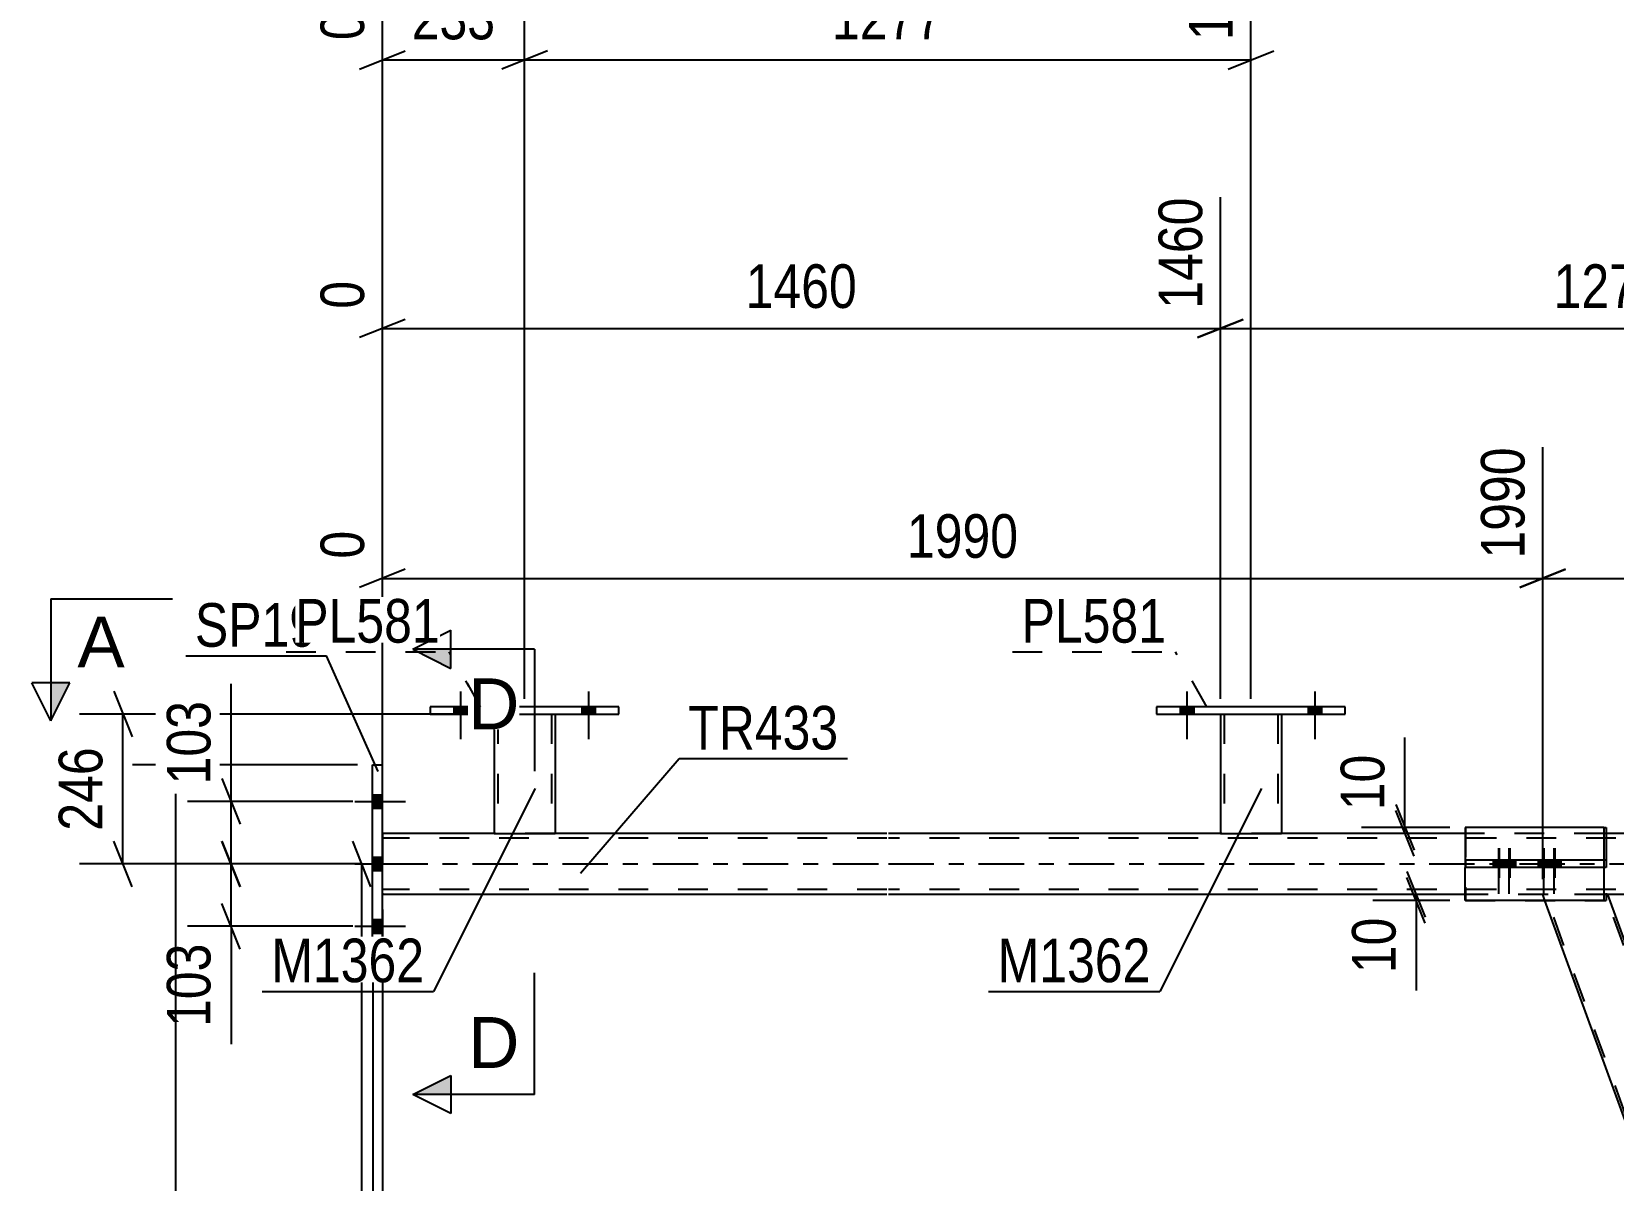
# Model space of a CAD drawing. Header units: millimetres. Extents: x 0 to 1779, y 0 to 560.
# Drawn here: x 1038.6 to 1142.5, y 406 to 481.5 of the extents above; entities that cross this region are included whole.
import ezdxf

# ---------------------------------------------------------------- set-up
doc = ezdxf.new("R2010")
doc.units = ezdxf.units.MM
doc.linetypes.add('DXK_LINE_DOT2', pattern=[3.9198, 1.9599, -1.9599])
doc.linetypes.add('DXK_LINE_DOT3', pattern=[5.9187, 2.979, -0.9799, 0.9799, -0.9799])
doc.styles.add('Arial', font='ARIAL.TTF', dxfattribs={"height": 0.2})
doc.styles.add('Arial Narrow', font='ARIALN.TTF', dxfattribs={"height": 0.2})

# ---------------------------------------------------------------- blocks, each defined once
blk = doc.blocks.new('Bolt-814185208-3591 - 3585')
at = {"linetype": 'Continuous'}
for points in [[(1114.07, 436.66), (1114.95, 436.66), (1114.95, 437.14), (1114.07, 437.14)], [(1122.47, 436.66), (1123.35, 436.66), (1123.35, 437.14), (1122.47, 437.14)]]:
    blk.add_hatch(color=1, dxfattribs=at).paths.add_polyline_path(points)
at = {"color": 1, "linetype": 'Continuous'}
for p, q in [((1114.51, 438.14), (1114.51, 435.02)), ((1122.91, 438.14), (1122.91, 435.02)), ((1114.07, 437.14), (1114.07, 436.66)), ((1114.95, 437.14), (1114.95, 436.66)), ((1122.47, 437.14), (1122.47, 436.66)), ((1123.35, 437.14), (1123.35, 436.66))]:
    blk.add_line(p, q, dxfattribs=at)
blk = doc.blocks.new('Bolt-814185208-3592 - 3585')
at = {"linetype": 'Continuous'}
for points in [[(1114.07, 436.66), (1114.95, 436.66), (1114.95, 437.14), (1114.07, 437.14)], [(1122.47, 436.66), (1123.35, 436.66), (1123.35, 437.14), (1122.47, 437.14)]]:
    blk.add_hatch(color=1, dxfattribs=at).paths.add_polyline_path(points)
at = {"color": 1, "linetype": 'Continuous'}
for p, q in [((1114.51, 438.14), (1114.51, 435.02)), ((1122.91, 438.14), (1122.91, 435.02)), ((1114.07, 437.14), (1114.07, 436.66)), ((1114.95, 437.14), (1114.95, 436.66)), ((1122.47, 437.14), (1122.47, 436.66)), ((1123.35, 437.14), (1123.35, 436.66))]:
    blk.add_line(p, q, dxfattribs=at)
blk = doc.blocks.new('Part-814185208-3645 - 3585')
at = {"color": 2, "linetype": 'Continuous'}
for p, q in [((1116.71, 436.66), (1116.71, 428.82)), ((1120.71, 436.66), (1120.71, 428.82)), ((1116.71, 428.82), (1120.71, 428.82))]:
    blk.add_line(p, q, dxfattribs=at)
at = {"color": 7, "linetype": 'DXK_LINE_DOT2'}
for p, q in [((1116.71, 436.66), (1120.71, 436.66)), ((1116.71, 436.66), (1116.71, 436.66)), ((1116.71, 436.66), (1116.71, 436.66)), ((1116.95, 436.66), (1116.95, 428.82)), ((1120.47, 436.66), (1120.47, 428.82)), ((1120.71, 436.66), (1120.71, 436.66)), ((1120.71, 436.66), (1120.71, 436.66)), ((1120.41, 428.82), (1120.45, 428.82)), ((1120.41, 428.82), (1120.45, 428.82)), ((1120.45, 428.82), (1120.47, 428.82)), ((1120.45, 428.82), (1120.47, 428.82))]:
    blk.add_line(p, q, dxfattribs=at)
blk = doc.blocks.new('Part-814185208-3650 - 3585')
at = {"color": 2, "linetype": 'Continuous'}
for p, q in [((1112.51, 437.14), (1112.51, 436.66)), ((1124.91, 437.14), (1112.51, 437.14)), ((1112.51, 436.66), (1124.91, 436.66)), ((1124.91, 436.66), (1124.91, 437.14))]:
    blk.add_line(p, q, dxfattribs=at)
blk = doc.blocks.new('Part-814185208-3881 - 3585')
at = {"color": 2, "linetype": 'Continuous'}
for p, q in [((1069.01, 428.82), (1061.67, 428.82)), ((1094.81, 428.82), (1073.01, 428.82)), ((1116.71, 428.82), (1094.91, 428.82)), ((1132.78, 428.82), (1120.71, 428.82)), ((1167.79, 428.82), (1141.89, 428.82)), ((1094.81, 424.82), (1061.67, 424.82)), ((1132.78, 424.82), (1094.91, 424.82)), ((1221.7, 424.82), (1142.14, 424.82))]:
    blk.add_line(p, q, dxfattribs=at)
at = {"color": 7, "linetype": 'DXK_LINE_DOT2'}
for p, q in [((1061.67, 428.82), (1061.67, 424.82)), ((1094.81, 428.5), (1061.67, 428.5)), ((1073.01, 428.82), (1069.01, 428.82)), ((1707.13, 428.5), (1094.91, 428.5)), ((1120.71, 428.82), (1116.71, 428.82)), ((1141.89, 428.82), (1132.78, 428.82)), ((1094.81, 425.14), (1061.67, 425.14)), ((1707.13, 425.14), (1094.91, 425.14)), ((1142.14, 424.82), (1132.78, 424.82))]:
    blk.add_line(p, q, dxfattribs=at)
at = {"color": 7, "linetype": 'DXK_LINE_DOT3'}
for p, q in [((1061.67, 426.82), (1094.81, 426.82)), ((1094.91, 426.82), (1707.13, 426.82))]:
    blk.add_line(p, q, dxfattribs=at)
blk = doc.blocks.new('Part-814185208-3887 - 3585')
at = {"color": 7, "linetype": 'DXK_LINE_DOT2'}
for p, q in [((1138.02, 424.42), (1137.88, 424.82)), ((1137.88, 424.82), (1137.9, 424.82)), ((1141.93, 424.82), (1137.88, 424.82)), ((1182.17, 303.6), (1138.05, 424.82)), ((1186.09, 303.6), (1141.97, 424.82)), ((1186.26, 303.6), (1185.01, 307.02)), ((1186.26, 303.6), (1182, 303.6))]:
    blk.add_line(p, q, dxfattribs=at)
at = {"color": 2, "linetype": 'Continuous'}
for p, q in [((1182, 303.6), (1138.02, 424.42)), ((1141.93, 424.82), (1141.89, 424.82)), ((1142.14, 424.82), (1141.93, 424.82)), ((1185.01, 307.02), (1142.14, 424.82))]:
    blk.add_line(p, q, dxfattribs=at)
blk = doc.blocks.new('Part-814185208-3992 - 3585')
at = {"color": 2, "linetype": 'Continuous'}
for p, q in [((1061.03, 420.32), (1061.03, 433.32)), ((1061.03, 433.32), (1061.67, 433.32)), ((1061.67, 420.32), (1061.67, 433.32)), ((1061.03, 420.32), (1061.67, 420.32))]:
    blk.add_line(p, q, dxfattribs=at)
blk = doc.blocks.new('Part-814185208-4000 - 3585')
at = {"color": 7, "linetype": 'DXK_LINE_DOT2'}
for p, q in [((1142.04, 427.06), (1132.8, 427.06)), ((1132.8, 427.06), (1132.8, 426.58)), ((1139.05, 427.06), (1139.05, 426.58)), ((1142.04, 427.06), (1142.04, 426.58)), ((1142.04, 426.58), (1132.8, 426.58))]:
    blk.add_line(p, q, dxfattribs=at)
blk = doc.blocks.new('Bolt-814185208-4002 - 3585')
at = {"linetype": 'Continuous'}
for points in [[(1135.33, 427.06), (1134.61, 427.06), (1134.61, 426.58), (1135.33, 426.58)], [(1136.01, 427.06), (1135.29, 427.06), (1135.29, 426.58), (1136.01, 426.58)], [(1138.29, 427.06), (1137.57, 427.06), (1137.57, 426.58), (1138.29, 426.58)], [(1138.97, 427.06), (1138.25, 427.06), (1138.25, 426.58), (1138.97, 426.58)]]:
    blk.add_hatch(color=1, dxfattribs=at).paths.add_polyline_path(points)
at = {"color": 1, "linetype": 'Continuous'}
for p, q in [((1134.61, 427.06), (1134.61, 426.58)), ((1134.97, 427.86), (1134.97, 424.86)), ((1135.29, 427.06), (1135.29, 426.58)), ((1135.33, 427.06), (1135.33, 426.58)), ((1135.65, 427.86), (1135.65, 424.86)), ((1136.01, 427.06), (1136.01, 426.58)), ((1137.57, 427.06), (1137.57, 426.58)), ((1137.93, 427.86), (1137.93, 424.86)), ((1138.25, 427.06), (1138.25, 426.58)), ((1138.29, 427.06), (1138.29, 426.58)), ((1138.61, 427.86), (1138.61, 424.86)), ((1138.97, 427.06), (1138.97, 426.58))]:
    blk.add_line(p, q, dxfattribs=at)
blk = doc.blocks.new('Part-814185208-4003 - 3585')
at = {"color": 2, "linetype": 'Continuous'}
for p, q in [((1141.89, 429.22), (1132.78, 429.22)), ((1132.78, 429.22), (1132.78, 427.06)), ((1141.89, 429.22), (1141.89, 424.42)), ((1132.78, 424.42), (1132.78, 426.58)), ((1141.89, 424.42), (1132.78, 424.42))]:
    blk.add_line(p, q, dxfattribs=at)
at = {"color": 7, "linetype": 'DXK_LINE_DOT2'}
blk.add_line((1132.78, 427.06), (1132.78, 426.58), dxfattribs=at)
blk = doc.blocks.new('Part-814185208-4004 - 3585')
at = {"color": 2, "linetype": 'Continuous'}
for p, q in [((1139.07, 427.06), (1132.78, 427.06)), ((1132.78, 427.06), (1132.78, 426.58)), ((1141.89, 427.06), (1139.07, 427.06)), ((1139.07, 427.06), (1139.07, 426.58)), ((1141.89, 427.06), (1141.89, 426.58)), ((1139.07, 426.58), (1132.78, 426.58)), ((1141.89, 426.58), (1139.07, 426.58))]:
    blk.add_line(p, q, dxfattribs=at)
blk = doc.blocks.new('Bolt-814185208-4006 - 3585')
at = {"color": 1, "linetype": 'DXK_LINE_DOT2'}
for p, q in [((1134.65, 427.06), (1134.65, 426.58)), ((1135.01, 427.86), (1135.01, 424.86)), ((1135.36, 427.06), (1135.36, 426.58)), ((1135.37, 427.06), (1135.37, 426.58)), ((1135.72, 427.86), (1135.72, 424.86)), ((1136.08, 427.06), (1136.08, 426.58)), ((1137.59, 427.06), (1137.59, 426.58)), ((1137.95, 427.86), (1137.95, 424.86)), ((1138.3, 427.06), (1138.3, 426.58)), ((1138.31, 427.06), (1138.31, 426.58)), ((1138.66, 427.86), (1138.66, 424.86)), ((1139.02, 427.06), (1139.02, 426.58))]:
    blk.add_line(p, q, dxfattribs=at)
blk = doc.blocks.new('Part-814185208-4007 - 3585')
at = {"color": 7, "linetype": 'DXK_LINE_DOT2'}
for p, q in [((1132.8, 429.22), (1132.8, 424.42)), ((1141.89, 429.22), (1132.8, 429.22)), ((1142.04, 428.82), (1142.04, 424.42)), ((1132.8, 424.42), (1142.04, 424.42))]:
    blk.add_line(p, q, dxfattribs=at)
at = {"color": 2, "linetype": 'Continuous'}
for p, q in [((1141.89, 429.22), (1142.04, 429.22)), ((1142.04, 429.22), (1142.04, 428.82))]:
    blk.add_line(p, q, dxfattribs=at)
blk = doc.blocks.new('Bolt-814185208-4031 - 3585')
at = {"linetype": 'Continuous'}
for points in [[(1061.67, 430.48), (1061.67, 431.36), (1061.03, 431.36), (1061.03, 430.48)], [(1061.67, 430.48), (1061.67, 431.36), (1061.03, 431.36), (1061.03, 430.48)], [(1061.67, 430.48), (1061.67, 431.36), (1061.03, 431.36), (1061.03, 430.48)], [(1061.67, 426.38), (1061.67, 427.26), (1061.03, 427.26), (1061.03, 426.38)], [(1061.67, 426.38), (1061.67, 427.26), (1061.03, 427.26), (1061.03, 426.38)], [(1061.67, 422.28), (1061.67, 423.16), (1061.03, 423.16), (1061.03, 422.28)], [(1061.67, 422.28), (1061.67, 423.16), (1061.03, 423.16), (1061.03, 422.28)], [(1061.67, 422.28), (1061.67, 423.16), (1061.03, 423.16), (1061.03, 422.28)]]:
    blk.add_hatch(color=1, dxfattribs=at).paths.add_polyline_path(points)
at = {"color": 1, "linetype": 'Continuous'}
for p, q in [((1061.03, 431.36), (1061.67, 431.36)), ((1061.03, 431.36), (1061.67, 431.36)), ((1061.03, 431.36), (1061.67, 431.36)), ((1059.87, 430.92), (1063.19, 430.92)), ((1059.87, 430.92), (1063.19, 430.92)), ((1059.87, 430.92), (1063.19, 430.92)), ((1061.03, 430.48), (1061.67, 430.48)), ((1061.03, 430.48), (1061.67, 430.48)), ((1061.03, 430.48), (1061.67, 430.48)), ((1061.03, 427.26), (1061.67, 427.26)), ((1061.03, 427.26), (1061.67, 427.26)), ((1059.87, 426.82), (1063.19, 426.82)), ((1059.87, 426.82), (1063.19, 426.82)), ((1061.03, 426.38), (1061.67, 426.38)), ((1061.03, 426.38), (1061.67, 426.38)), ((1061.03, 423.16), (1061.67, 423.16)), ((1061.03, 423.16), (1061.67, 423.16)), ((1061.03, 423.16), (1061.67, 423.16)), ((1059.87, 422.72), (1063.19, 422.72)), ((1059.87, 422.72), (1063.19, 422.72)), ((1059.87, 422.72), (1063.19, 422.72)), ((1061.03, 422.28), (1061.67, 422.28)), ((1061.03, 422.28), (1061.67, 422.28)), ((1061.03, 422.28), (1061.67, 422.28))]:
    blk.add_line(p, q, dxfattribs=at)
blk = doc.blocks.new('Part-814185208-4047 - 3585')
at = {"color": 2, "linetype": 'Continuous'}
for p, q in [((1069.01, 436.66), (1069.01, 428.82)), ((1073.01, 436.66), (1073.01, 428.82)), ((1069.01, 428.82), (1073.01, 428.82))]:
    blk.add_line(p, q, dxfattribs=at)
at = {"color": 7, "linetype": 'DXK_LINE_DOT2'}
for p, q in [((1069.01, 436.66), (1073.01, 436.66)), ((1069.01, 436.66), (1069.01, 436.66)), ((1069.01, 436.66), (1069.01, 436.66)), ((1069.25, 436.66), (1069.25, 428.82)), ((1072.77, 436.66), (1072.77, 428.82)), ((1073.01, 436.66), (1073.01, 436.66)), ((1073.01, 436.66), (1073.01, 436.66)), ((1072.71, 428.82), (1072.75, 428.82)), ((1072.71, 428.82), (1072.75, 428.82)), ((1072.75, 428.82), (1072.77, 428.82)), ((1072.75, 428.82), (1072.77, 428.82))]:
    blk.add_line(p, q, dxfattribs=at)
blk = doc.blocks.new('Part-814185208-4052 - 3585')
at = {"color": 2, "linetype": 'Continuous'}
for p, q in [((1064.81, 437.14), (1064.81, 436.66)), ((1077.21, 437.14), (1064.81, 437.14)), ((1064.81, 436.66), (1077.21, 436.66)), ((1077.21, 436.66), (1077.21, 437.14))]:
    blk.add_line(p, q, dxfattribs=at)
blk = doc.blocks.new('Bolt-814185208-4053 - 3585')
at = {"linetype": 'Continuous'}
for points in [[(1066.37, 436.66), (1067.25, 436.66), (1067.25, 437.14), (1066.37, 437.14)], [(1074.77, 436.66), (1075.65, 436.66), (1075.65, 437.14), (1074.77, 437.14)]]:
    blk.add_hatch(color=1, dxfattribs=at).paths.add_polyline_path(points)
at = {"color": 1, "linetype": 'Continuous'}
for p, q in [((1066.81, 438.14), (1066.81, 435.02)), ((1075.21, 438.14), (1075.21, 435.02)), ((1066.37, 437.14), (1066.37, 436.66)), ((1067.25, 437.14), (1067.25, 436.66)), ((1074.77, 437.14), (1074.77, 436.66)), ((1075.65, 437.14), (1075.65, 436.66))]:
    blk.add_line(p, q, dxfattribs=at)
blk = doc.blocks.new('Bolt-814185208-4054 - 3585')
at = {"linetype": 'Continuous'}
for points in [[(1066.37, 436.66), (1067.25, 436.66), (1067.25, 437.14), (1066.37, 437.14)], [(1074.77, 436.66), (1075.65, 436.66), (1075.65, 437.14), (1074.77, 437.14)]]:
    blk.add_hatch(color=1, dxfattribs=at).paths.add_polyline_path(points)
at = {"color": 1, "linetype": 'Continuous'}
for p, q in [((1066.81, 438.14), (1066.81, 435.02)), ((1075.21, 438.14), (1075.21, 435.02)), ((1066.37, 437.14), (1066.37, 436.66)), ((1067.25, 437.14), (1067.25, 436.66)), ((1074.77, 437.14), (1074.77, 436.66)), ((1075.65, 437.14), (1075.65, 436.66))]:
    blk.add_line(p, q, dxfattribs=at)
blk = doc.blocks.new('StraightDimension-814185208-11913 - 3585')
at = {"color": 7, "linetype": 'Continuous'}
for p, q in [((1044.03, 438.16), (1045.23, 435.16)), ((1068.01, 436.66), (1041.78, 436.66)), ((1044.63, 426.82), (1044.63, 436.66)), ((1045.23, 425.32), (1044.03, 428.32)), ((1058.63, 426.82), (1041.78, 426.82))]:
    blk.add_line(p, q, dxfattribs=at)
at = {"color": 0}
blk.add_wipeout([(1043.88, 435.08), (1039.68, 435.08), (1039.68, 428.4), (1043.88, 428.4)], dxfattribs=at)
at = {"color": 3, "style": 'Arial Narrow'}
blk.add_text('246', height=2.863, rotation=90.0002, dxfattribs=at).set_placement((1043.28, 429))
blk = doc.blocks.new('StraightDimension-814185208-4666 - 3585')
at = {"color": 7, "linetype": 'Continuous'}
blk.add_line((1061.04, 419.32), (1061.04, 259.05), dxfattribs=at)
blk = doc.blocks.new('StraightDimension-814185208-4115 - 3585')
at = {"color": 7, "linetype": 'Continuous'}
for p, q in [((1128.96, 426.32), (1130.16, 423.32)), ((1130.16, 422.92), (1128.96, 425.92)), ((1131.78, 424.82), (1126.71, 424.82)), ((1131.78, 424.42), (1126.71, 424.42)), ((1129.56, 424.42), (1129.56, 424.82)), ((1129.56, 424.42), (1129.56, 418.51)), ((1129.56, 424.42), (1129.56, 418.51))]:
    blk.add_line(p, q, dxfattribs=at)
at = {"color": 0}
blk.add_wipeout([(1128.81, 423.89), (1124.61, 423.89), (1124.61, 419.04), (1128.81, 419.04)], dxfattribs=at)
at = {"color": 3, "style": 'Arial Narrow'}
blk.add_text('10', height=2.863, rotation=90.0002, dxfattribs=at).set_placement((1128.21, 419.64))
blk = doc.blocks.new('StraightDimension-814185208-5075 - 3585')
at = {"color": 7, "linetype": 'Continuous'}
for p, q in [((1051.13, 428.32), (1052.33, 425.32)), ((1060.35, 426.82), (1048.88, 426.82)), ((1051.73, 422.72), (1051.73, 426.82)), ((1052.33, 421.22), (1051.13, 424.22)), ((1059.74, 422.72), (1048.88, 422.72)), ((1051.73, 422.72), (1051.73, 414.98)), ((1051.73, 422.72), (1051.73, 414.98))]:
    blk.add_line(p, q, dxfattribs=at)
at = {"color": 0}
blk.add_wipeout([(1050.98, 422.19), (1046.78, 422.19), (1046.78, 415.51), (1050.98, 415.51)], dxfattribs=at)
at = {"color": 3, "style": 'Arial Narrow'}
blk.add_text('103', height=2.863, rotation=90.0002, dxfattribs=at).set_placement((1050.38, 416.11))
blk = doc.blocks.new('StraightDimension-814185208-11856 - 3585')
at = {"color": 7, "linetype": 'Continuous'}
for p, q in [((1071.01, 437.66), (1071.01, 490.9)), ((1118.71, 437.66), (1118.71, 488.23)), ((1072.51, 480.22), (1069.51, 479.02)), ((1117.21, 479.02), (1120.21, 480.22)), ((1071.01, 479.62), (1118.71, 479.62))]:
    blk.add_line(p, q, dxfattribs=at)
at = {"color": 0}
blk.add_wipeout([(1099.11, 480.37), (1099.11, 484.57), (1090.6, 484.57), (1090.6, 480.37)], dxfattribs=at)
at = {"color": 3, "style": 'Arial Narrow'}
blk.add_text('1277', height=2.863, dxfattribs=at).set_placement((1091.2, 480.97))
at = {"color": 0, "linetype": 'Continuous'}
blk.add_wipeout([(1118.11, 488.83), (1113.91, 488.83), (1113.91, 480.32), (1118.11, 480.32)], dxfattribs=at)
at = {"color": 3, "linetype": 'Continuous', "style": 'Arial Narrow'}
blk.add_text('1510', height=2.863, rotation=90.0002, dxfattribs=at).set_placement((1117.51, 480.92))
blk = doc.blocks.new('StraightDimension-814185208-4988 - 3585')
at = {"color": 7, "linetype": 'Continuous'}
for p, q in [((1137.88, 425.82), (1137.88, 454.18)), ((1061.67, 434.32), (1061.67, 448.7)), ((1063.17, 446.17), (1060.17, 444.97)), ((1136.38, 444.97), (1139.38, 446.17)), ((1061.67, 445.57), (1137.88, 445.57))]:
    blk.add_line(p, q, dxfattribs=at)
at = {"color": 0}
blk.add_wipeout([(1104.03, 446.32), (1104.03, 450.52), (1095.52, 450.52), (1095.52, 446.32)], dxfattribs=at)
at = {"color": 3, "style": 'Arial Narrow'}
blk.add_text('1990', height=2.863, dxfattribs=at).set_placement((1096.12, 446.92))
at = {"color": 0, "linetype": 'Continuous'}
for points in [[(1137.28, 454.78), (1133.08, 454.78), (1133.08, 446.27), (1137.28, 446.27)], [(1061.07, 449.3), (1056.87, 449.3), (1056.87, 446.27), (1061.07, 446.27)]]:
    blk.add_wipeout(points, dxfattribs=at)
at = {"color": 3, "linetype": 'Continuous', "style": 'Arial Narrow'}
for s, height, p in [('1990', 2.863, (1136.68, 446.87)), ('0', 2.86, (1060.47, 446.87))]:
    blk.add_text(s, height=height, rotation=90.0002, dxfattribs=at).set_placement(p)
blk = doc.blocks.new('StraightDimension-814185208-4092 - 3585')
at = {"color": 7, "linetype": 'Continuous'}
for p, q in [((1128.82, 429.22), (1128.82, 435.13)), ((1128.82, 429.22), (1128.82, 435.13)), ((1128.22, 430.72), (1129.42, 427.72)), ((1129.42, 427.32), (1128.22, 430.32)), ((1131.78, 429.22), (1125.97, 429.22)), ((1128.82, 428.82), (1128.82, 429.22)), ((1131.78, 428.82), (1125.97, 428.82))]:
    blk.add_line(p, q, dxfattribs=at)
at = {"color": 0}
blk.add_wipeout([(1128.07, 434.6), (1123.87, 434.6), (1123.87, 429.74), (1128.07, 429.74)], dxfattribs=at)
at = {"color": 3, "style": 'Arial Narrow'}
blk.add_text('10', height=2.863, rotation=90.0002, dxfattribs=at).set_placement((1127.47, 430.34))
blk = doc.blocks.new('StraightDimension-814185208-4331 - 3585')
at = {"color": 7, "linetype": 'Continuous'}
for p, q in [((1048.7, 431.82), (1047.5, 434.82)), ((1060.03, 433.32), (1045.25, 433.32)), ((1048.1, 293.22), (1048.1, 433.32))]:
    blk.add_line(p, q, dxfattribs=at)
blk = doc.blocks.new('StraightDimension-814185208-4345 - 3585')
at = {"color": 7, "linetype": 'Continuous'}
for p, q in [((1060.92, 425.32), (1059.72, 428.32)), ((1060.03, 426.82), (1057.47, 426.82)), ((1060.32, 300.96), (1060.32, 426.82)), ((1059.72, 302.46), (1060.92, 299.46)), ((1113.54, 300.96), (1057.47, 300.96))]:
    blk.add_line(p, q, dxfattribs=at)
at = {"color": 0}
blk.add_wipeout([(1059.57, 368.15), (1055.37, 368.15), (1055.37, 359.63), (1059.57, 359.63)], dxfattribs=at)
at = {"color": 3, "style": 'Arial Narrow'}
blk.add_text('3147', height=2.863, rotation=90.0002, dxfattribs=at).set_placement((1058.97, 360.23))
blk = doc.blocks.new('StraightDimension-814185208-11857 - 3585')
at = {"color": 7, "linetype": 'Continuous'}
for p, q in [((1071.01, 437.66), (1071.01, 490.9)), ((1061.67, 429.82), (1061.67, 482.75)), ((1060.17, 479.02), (1063.17, 480.22)), ((1072.51, 480.22), (1069.51, 479.02)), ((1061.67, 479.62), (1071.01, 479.62))]:
    blk.add_line(p, q, dxfattribs=at)
at = {"color": 0}
blk.add_wipeout([(1069.68, 480.37), (1069.68, 484.57), (1063, 484.57), (1063, 480.37)], dxfattribs=at)
at = {"color": 0, "linetype": 'Continuous'}
blk.add_wipeout([(1061.07, 483.35), (1056.87, 483.35), (1056.87, 480.32), (1061.07, 480.32)], dxfattribs=at)
at = {"color": 3, "style": 'Arial Narrow'}
blk.add_text('233', height=2.863, dxfattribs=at).set_placement((1063.6, 480.97))
at = {"color": 3, "linetype": 'Continuous', "style": 'Arial Narrow'}
blk.add_text('0', height=2.86, rotation=90.0002, dxfattribs=at).set_placement((1060.47, 480.92))
at = {"color": 0, "linetype": 'Continuous'}
blk.add_wipeout([(1070.41, 491.5), (1066.21, 491.5), (1066.21, 484.82), (1070.41, 484.82)], dxfattribs=at)
at = {"color": 3, "linetype": 'Continuous', "style": 'Arial Narrow'}
blk.add_text('233', height=2.863, rotation=90.0002, dxfattribs=at).set_placement((1069.81, 485.42))
blk = doc.blocks.new('StraightDimension-814185208-4688 - 3585')
at = {"color": 7, "linetype": 'Continuous'}
for p, q in [((1137.88, 425.82), (1137.88, 454.18)), ((1221.7, 425.82), (1221.7, 454.18)), ((1139.38, 446.17), (1136.38, 444.97)), ((1220.2, 444.97), (1223.2, 446.17)), ((1137.88, 445.57), (1221.7, 445.57))]:
    blk.add_line(p, q, dxfattribs=at)
at = {"color": 0}
blk.add_wipeout([(1184.04, 446.32), (1184.04, 450.52), (1175.53, 450.52), (1175.53, 446.32)], dxfattribs=at)
at = {"color": 3, "style": 'Arial Narrow'}
blk.add_text('2095', height=2.863, dxfattribs=at).set_placement((1176.13, 446.92))
at = {"color": 0, "linetype": 'Continuous'}
blk.add_wipeout([(1221.1, 454.78), (1216.9, 454.78), (1216.9, 446.27), (1221.1, 446.27)], dxfattribs=at)
at = {"color": 3, "linetype": 'Continuous', "style": 'Arial Narrow'}
blk.add_text('4085', height=2.863, rotation=90.0002, dxfattribs=at).set_placement((1220.5, 446.87))
blk = doc.blocks.new('StraightDimension-814185208-10282 - 3585')
at = {"color": 7, "linetype": 'Continuous'}
for p, q in [((1116.71, 437.66), (1116.71, 470.6)), ((1061.67, 429.82), (1061.67, 465.11)), ((1063.17, 462.58), (1060.17, 461.38)), ((1115.21, 461.38), (1118.21, 462.58)), ((1061.67, 461.98), (1116.71, 461.98))]:
    blk.add_line(p, q, dxfattribs=at)
at = {"color": 0}
blk.add_wipeout([(1093.45, 462.73), (1093.45, 466.93), (1084.93, 466.93), (1084.93, 462.73)], dxfattribs=at)
at = {"color": 3, "style": 'Arial Narrow'}
blk.add_text('1460', height=2.863, dxfattribs=at).set_placement((1085.53, 463.33))
at = {"color": 0, "linetype": 'Continuous'}
for points in [[(1116.11, 471.2), (1111.91, 471.2), (1111.91, 462.68), (1116.11, 462.68)], [(1061.07, 465.71), (1056.87, 465.71), (1056.87, 462.68), (1061.07, 462.68)]]:
    blk.add_wipeout(points, dxfattribs=at)
at = {"color": 3, "linetype": 'Continuous', "style": 'Arial Narrow'}
for s, height, p in [('1460', 2.863, (1115.51, 463.28)), ('0', 2.86, (1060.47, 463.28))]:
    blk.add_text(s, height=height, rotation=90.0002, dxfattribs=at).set_placement(p)
blk = doc.blocks.new('StraightDimension-814185208-4999 - 3585')
at = {"color": 7, "linetype": 'Continuous'}
for p, q in [((1061.67, 423.82), (1061.67, 365.2)), ((1114.76, 304.6), (1114.76, 370.45)), ((1063.17, 368.2), (1060.17, 367)), ((1113.26, 367), (1116.26, 368.2)), ((1061.67, 367.6), (1114.76, 367.6))]:
    blk.add_line(p, q, dxfattribs=at)
at = {"color": 0}
blk.add_wipeout([(1092.47, 368.35), (1092.47, 372.55), (1083.96, 372.55), (1083.96, 368.35)], dxfattribs=at)
at = {"color": 3, "style": 'Arial Narrow'}
blk.add_text('1412', height=2.863, dxfattribs=at).set_placement((1084.56, 368.95))
blk = doc.blocks.new('StraightDimension-814185208-5088 - 3585')
at = {"color": 7, "linetype": 'Continuous'}
for p, q in [((1051.73, 430.92), (1051.73, 438.65)), ((1051.73, 430.92), (1051.73, 438.65)), ((1051.13, 432.42), (1052.33, 429.42)), ((1059.74, 430.92), (1048.88, 430.92)), ((1051.73, 426.82), (1051.73, 430.92)), ((1052.33, 425.32), (1051.13, 428.32)), ((1060.35, 426.82), (1048.88, 426.82))]:
    blk.add_line(p, q, dxfattribs=at)
at = {"color": 0}
blk.add_wipeout([(1050.98, 438.13), (1046.78, 438.13), (1046.78, 431.44), (1050.98, 431.44)], dxfattribs=at)
at = {"color": 3, "style": 'Arial Narrow'}
blk.add_text('103', height=2.863, rotation=90.0002, dxfattribs=at).set_placement((1050.38, 432.04))
blk = doc.blocks.new('StraightDimension-814185208-10281 - 3585')
at = {"color": 7, "linetype": 'Continuous'}
for p, q in [((1116.71, 437.66), (1116.71, 470.6)), ((1167.79, 437.66), (1167.79, 470.6)), ((1118.21, 462.58), (1115.21, 461.38)), ((1166.29, 461.38), (1169.29, 462.58)), ((1116.71, 461.98), (1167.79, 461.98))]:
    blk.add_line(p, q, dxfattribs=at)
at = {"color": 0}
blk.add_wipeout([(1146.5, 462.73), (1146.5, 466.93), (1137.99, 466.93), (1137.99, 462.73)], dxfattribs=at)
at = {"color": 3, "style": 'Arial Narrow'}
blk.add_text('1277', height=2.863, dxfattribs=at).set_placement((1138.59, 463.33))
at = {"color": 0, "linetype": 'Continuous'}
blk.add_wipeout([(1167.19, 471.2), (1162.99, 471.2), (1162.99, 462.68), (1167.19, 462.68)], dxfattribs=at)
at = {"color": 3, "linetype": 'Continuous', "style": 'Arial Narrow'}
blk.add_text('2737', height=2.863, rotation=90.0002, dxfattribs=at).set_placement((1166.59, 463.28))
blk = doc.blocks.new('Mark-814185208-4043 - 3585')
at = {"color": 30, "linetype": 'Continuous'}
for p in [(1071.71, 431.78), (1053.78, 418.45)]:
    blk.add_line(p, (1065.03, 418.45), dxfattribs=at)
at = {"color": 0}
blk.add_wipeout([(1064.43, 419.05), (1064.43, 422.05), (1054.38, 422.05), (1054.38, 419.05)], dxfattribs=at)
blk.add_wipeout([(1064.43, 419.05), (1064.43, 422.05), (1054.38, 422.05), (1054.38, 419.05)], dxfattribs=at)
at = {"color": 3, "style": 'Arial Narrow'}
blk.add_text('M1362', height=2.863, dxfattribs=at).set_placement((1054.38, 419.05))
blk = doc.blocks.new('Mark-814185208-3641 - 3585')
at = {"color": 30, "linetype": 'Continuous'}
for p in [(1119.41, 431.78), (1101.48, 418.45)]:
    blk.add_line(p, (1112.73, 418.45), dxfattribs=at)
at = {"color": 0}
blk.add_wipeout([(1112.13, 419.05), (1112.13, 422.05), (1102.08, 422.05), (1102.08, 419.05)], dxfattribs=at)
blk.add_wipeout([(1112.13, 419.05), (1112.13, 422.05), (1102.08, 422.05), (1102.08, 419.05)], dxfattribs=at)
at = {"color": 3, "style": 'Arial Narrow'}
blk.add_text('M1362', height=2.863, dxfattribs=at).set_placement((1102.08, 419.05))
blk = doc.blocks.new('Mark-814185208-3646 - 3585')
at = {"color": 30, "linetype": 'DXK_LINE_DOT2'}
for p in [(1103.05, 440.75), (1115.82, 437.14)]:
    blk.add_line(p, (1113.75, 440.75), dxfattribs=at)
at = {"color": 0}
blk.add_wipeout([(1113.15, 441.35), (1113.15, 444.35), (1103.65, 444.35), (1103.65, 441.35)], dxfattribs=at)
blk.add_wipeout([(1113.15, 441.35), (1113.15, 444.35), (1103.65, 444.35), (1103.65, 441.35)], dxfattribs=at)
at = {"color": 3, "style": 'Arial Narrow'}
blk.add_text('PL581', height=2.863, dxfattribs=at).set_placement((1103.65, 441.35))
blk = doc.blocks.new('Mark-814185208-3877 - 3585')
at = {"color": 30, "linetype": 'Continuous'}
for p, q in [((1074.69, 426.21), (1081.16, 433.73)), ((1081.16, 433.73), (1092.22, 433.73))]:
    blk.add_line(p, q, dxfattribs=at)
at = {"color": 0}
blk.add_wipeout([(1091.62, 434.33), (1091.62, 437.33), (1081.76, 437.33), (1081.76, 434.33)], dxfattribs=at)
blk.add_wipeout([(1091.62, 434.33), (1091.62, 437.33), (1081.76, 437.33), (1081.76, 434.33)], dxfattribs=at)
at = {"color": 3, "style": 'Arial Narrow'}
blk.add_text('TR433', height=2.863, dxfattribs=at).set_placement((1081.76, 434.33))
blk = doc.blocks.new('SectionMark-814185208-5328 - 3585')
at = {"linetype": 'Continuous'}
blk.add_hatch(color=6, dxfattribs=at).paths.add_polyline_path([(1039.89, 438.72), (1041.14, 438.72), (1039.89, 436.22)])
at = {"color": 6, "linetype": 'Continuous'}
for p, q in [((1039.89, 444.22), (1047.89, 444.22)), ((1039.89, 444.22), (1039.89, 436.22)), ((1039.89, 436.22), (1038.64, 438.72)), ((1041.14, 438.72), (1038.64, 438.72)), ((1039.89, 436.22), (1041.14, 438.72))]:
    blk.add_line(p, q, dxfattribs=at)
at = {"color": 0, "linetype": 'Continuous'}
blk.add_wipeout([(1044.75, 439.72), (1044.75, 443.22), (1041.64, 443.22), (1041.64, 439.72)], dxfattribs=at)
at = {"color": 3, "linetype": 'Continuous', "style": 'Arial'}
blk.add_text('A', height=3.34, dxfattribs=at).set_placement((1041.64, 439.72))
blk = doc.blocks.new('SectionMark-814185208-5320 - 3585')
at = {"linetype": 'Continuous'}
for points in [[(1066.17, 440.91), (1066.17, 439.66), (1063.67, 440.91)], [(1066.17, 412.92), (1066.17, 411.67), (1063.67, 411.67)]]:
    blk.add_hatch(color=6, dxfattribs=at).paths.add_polyline_path(points)
at = {"color": 6, "linetype": 'Continuous'}
for p, q in [((1063.67, 440.91), (1066.17, 442.16)), ((1066.17, 439.66), (1066.17, 442.16)), ((1071.67, 440.91), (1063.67, 440.91)), ((1063.67, 440.91), (1066.17, 439.66)), ((1071.67, 440.91), (1071.67, 432.91)), ((1071.67, 411.67), (1071.67, 419.67)), ((1063.67, 411.67), (1066.17, 412.92)), ((1066.17, 412.92), (1066.17, 410.42)), ((1071.67, 411.67), (1063.67, 411.67)), ((1066.17, 410.42), (1063.67, 411.67))]:
    blk.add_line(p, q, dxfattribs=at)
at = {"color": 0, "linetype": 'Continuous'}
for points in [[(1070.67, 435.66), (1070.67, 439.16), (1067.3, 439.16), (1067.3, 435.66)], [(1070.67, 413.42), (1070.67, 416.92), (1067.3, 416.92), (1067.3, 413.42)]]:
    blk.add_wipeout(points, dxfattribs=at)
at = {"color": 3, "linetype": 'Continuous', "style": 'Arial'}
for p in [(1067.3, 435.66), (1067.3, 413.42)]:
    blk.add_text('D', height=3.34, dxfattribs=at).set_placement(p)
blk = doc.blocks.new('Mark-814185208-3988 - 3585')
at = {"color": 30, "linetype": 'Continuous'}
for p in [(1048.76, 440.48), (1061.4, 432.88)]:
    blk.add_line(p, (1058, 440.48), dxfattribs=at)
at = {"color": 0}
blk.add_wipeout([(1057.4, 441.08), (1057.4, 444.08), (1049.36, 444.08), (1049.36, 441.08)], dxfattribs=at)
blk.add_wipeout([(1057.4, 441.08), (1057.4, 444.08), (1049.36, 444.08), (1049.36, 441.08)], dxfattribs=at)
at = {"color": 3, "style": 'Arial Narrow'}
blk.add_text('SP19', height=2.863, dxfattribs=at).set_placement((1049.36, 441.08))
blk = doc.blocks.new('Mark-814185208-4048 - 3585')
at = {"color": 30, "linetype": 'DXK_LINE_DOT2'}
for p in [(1055.35, 440.75), (1068.12, 437.14)]:
    blk.add_line(p, (1066.05, 440.75), dxfattribs=at)
at = {"color": 0}
blk.add_wipeout([(1065.45, 441.35), (1065.45, 444.35), (1055.95, 444.35), (1055.95, 441.35)], dxfattribs=at)
blk.add_wipeout([(1065.45, 441.35), (1065.45, 444.35), (1055.95, 444.35), (1055.95, 441.35)], dxfattribs=at)
at = {"color": 3, "style": 'Arial Narrow'}
blk.add_text('PL581', height=2.863, dxfattribs=at).set_placement((1055.95, 441.35))

msp = doc.modelspace()

# ---------------------------------------------------------------- block references
for name in ['Bolt-814185208-4053 - 3585', 'Bolt-814185208-4054 - 3585', 'Bolt-814185208-3591 - 3585', 'Bolt-814185208-3592 - 3585', 'Part-814185208-4052 - 3585', 'Part-814185208-4047 - 3585', 'Part-814185208-3650 - 3585', 'Part-814185208-3645 - 3585', 'Part-814185208-3992 - 3585', 'Bolt-814185208-4031 - 3585', 'Part-814185208-4003 - 3585', 'Part-814185208-4007 - 3585', 'Part-814185208-3881 - 3585', 'Part-814185208-4004 - 3585', 'Part-814185208-4000 - 3585', 'Bolt-814185208-4002 - 3585', 'Bolt-814185208-4006 - 3585', 'Part-814185208-3887 - 3585']:
    msp.add_blockref(name, (0, 0))

# ---------------------------------------------------------------- next in the draw order: block references
for name in ['StraightDimension-814185208-11856 - 3585', 'StraightDimension-814185208-11913 - 3585', 'StraightDimension-814185208-4666 - 3585']:
    msp.add_blockref(name, (0, 0))

# ---------------------------------------------------------------- next in the draw order: block references
for name in ['StraightDimension-814185208-5075 - 3585', 'StraightDimension-814185208-4115 - 3585']:
    msp.add_blockref(name, (0, 0))

# ---------------------------------------------------------------- next in the draw order: block references
msp.add_blockref('StraightDimension-814185208-4988 - 3585', (0, 0))

# ---------------------------------------------------------------- next in the draw order: block references
msp.add_blockref('StraightDimension-814185208-4092 - 3585', (0, 0))

# ---------------------------------------------------------------- next in the draw order: block references
msp.add_blockref('StraightDimension-814185208-4331 - 3585', (0, 0))

# ---------------------------------------------------------------- next in the draw order: block references
for name in ['StraightDimension-814185208-11857 - 3585', 'StraightDimension-814185208-4688 - 3585', 'StraightDimension-814185208-4345 - 3585']:
    msp.add_blockref(name, (0, 0))

# ---------------------------------------------------------------- next in the draw order: block references
for name in ['StraightDimension-814185208-10282 - 3585', 'StraightDimension-814185208-4999 - 3585']:
    msp.add_blockref(name, (0, 0))

# ---------------------------------------------------------------- next in the draw order: block references
for name in ['StraightDimension-814185208-10281 - 3585', 'StraightDimension-814185208-5088 - 3585', 'Mark-814185208-3877 - 3585', 'Mark-814185208-3641 - 3585']:
    msp.add_blockref(name, (0, 0))

# ---------------------------------------------------------------- next in the draw order: block references
for name in ['Mark-814185208-3646 - 3585', 'Mark-814185208-4043 - 3585']:
    msp.add_blockref(name, (0, 0))

# ---------------------------------------------------------------- next in the draw order: block references
msp.add_blockref('SectionMark-814185208-5328 - 3585', (0, 0))

# ---------------------------------------------------------------- next in the draw order: block references
for name in ['Mark-814185208-3988 - 3585', 'SectionMark-814185208-5320 - 3585']:
    msp.add_blockref(name, (0, 0))

# ---------------------------------------------------------------- next in the draw order: block references
msp.add_blockref('Mark-814185208-4048 - 3585', (0, 0))

doc.saveas('drawing.dxf')
